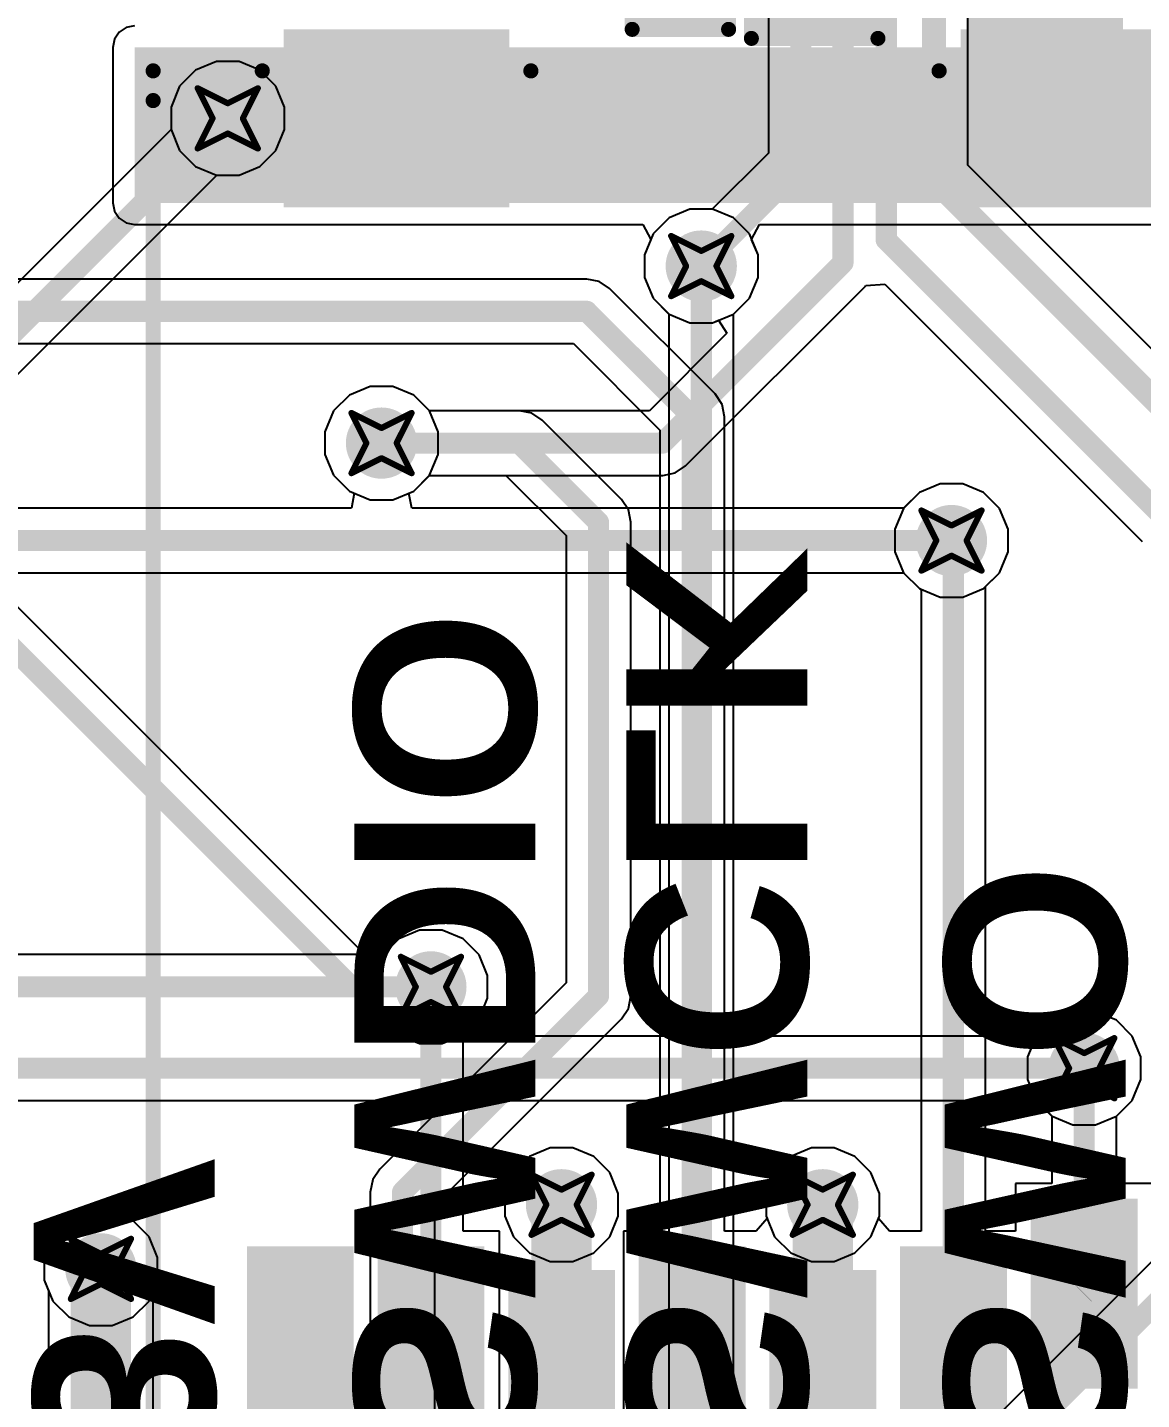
# Model space of a CAD drawing. Header units: inches. Extents: x -3 to 289, y -11 to 89.
# Drawn here: x 107.12 to 116.51, y -3.11 to 8.44 of the extents above; entities that cross this region are included whole.
import ezdxf

# ---------------------------------------------------------------- set-up
doc = ezdxf.new("R2010")
doc.units = ezdxf.units.IN
for name, color, linetype in [('Bottom Layer', 5, 'Continuous'), ('Bottom Overlay', 54, 'Continuous'), ('Drill Drawing', 1, 'Continuous'), ('Layer 1', 16, 'Continuous'), ('Layer 2', 76, 'Continuous'), ('Top Layer', 1, 'Continuous'), ('Top Overlay', 2, 'Continuous'), ('Top Paste', 8, 'Continuous'), ('Top Solder', 216, 'Continuous'), ('Via Holes', 16, 'Continuous')]:
    doc.layers.add(name, color=color, linetype=linetype)
doc.styles.add('Arial_Bold', font='', dxfattribs={"height": 0.2})
doc.styles.get('Arial_Bold').set_extended_font_data('Arial', bold=True)

# ---------------------------------------------------------------- blocks, each defined once
blk = doc.blocks.new('693071010811_1')
at = {"layer": 'Top Layer'}
for points in [[(-5.875, 7.725), (-4.075, 7.725), (-4.075, 6.325), (-5.875, 6.325)], [(-0.175, 7.725), (1.625, 7.725), (1.625, 6.325), (-0.175, 6.325)], [(0.415, -2.125), (1.215, -2.125), (1.215, -3.625), (0.415, -3.625)], [(-6.185, -2.525), (-5.385, -2.525), (-5.385, -4.025), (-6.185, -4.025)], [(-5.085, -2.525), (-4.285, -2.525), (-4.285, -4.025), (-5.085, -4.025)], [(-2.885, -2.525), (-2.085, -2.525), (-2.085, -4.025), (-2.885, -4.025)], [(-0.685, -2.525), (0.115, -2.525), (0.115, -4.025), (-0.685, -4.025)], [(-3.985, -2.725), (-3.185, -2.725), (-3.185, -4.225), (-3.985, -4.225)], [(-1.785, -2.725), (-0.985, -2.725), (-0.985, -4.225), (-1.785, -4.225)]]:
    blk.add_hatch(color=1, dxfattribs=at).paths.add_polyline_path(points)
at = {"layer": 'Top Paste'}
for points in [[(-5.875, 7.725), (-4.075, 7.725), (-4.075, 6.325), (-5.875, 6.325)], [(-0.175, 7.725), (1.625, 7.725), (1.625, 6.325), (-0.175, 6.325)], [(0.415, -2.125), (1.215, -2.125), (1.215, -3.625), (0.415, -3.625)], [(-6.185, -2.525), (-5.385, -2.525), (-5.385, -4.025), (-6.185, -4.025)], [(-5.085, -2.525), (-4.285, -2.525), (-4.285, -4.025), (-5.085, -4.025)], [(-2.885, -2.525), (-2.085, -2.525), (-2.085, -4.025), (-2.885, -4.025)], [(-0.685, -2.525), (0.115, -2.525), (0.115, -4.025), (-0.685, -4.025)], [(-3.985, -2.725), (-3.185, -2.725), (-3.185, -4.225), (-3.985, -4.225)], [(-1.785, -2.725), (-0.985, -2.725), (-0.985, -4.225), (-1.785, -4.225)]]:
    blk.add_hatch(color=8, dxfattribs=at).paths.add_polyline_path(points)
at = {"layer": 'Top Solder'}
for points in [[(-5.925, 7.775), (-4.025, 7.775), (-4.025, 6.275), (-5.925, 6.275)], [(-0.225, 7.775), (1.675, 7.775), (1.675, 6.275), (-0.225, 6.275)], [(0.365, -2.075), (1.265, -2.075), (1.265, -3.675), (0.365, -3.675)], [(-6.235, -2.475), (-5.335, -2.475), (-5.335, -4.075), (-6.235, -4.075)], [(-5.135, -2.475), (-4.235, -2.475), (-4.235, -4.075), (-5.135, -4.075)], [(-2.935, -2.475), (-2.035, -2.475), (-2.035, -4.075), (-2.935, -4.075)], [(-0.735, -2.475), (0.165, -2.475), (0.165, -4.075), (-0.735, -4.075)], [(-4.035, -2.675), (-3.135, -2.675), (-3.135, -4.275), (-4.035, -4.275)], [(-1.835, -2.675), (-0.935, -2.675), (-0.935, -4.275), (-1.835, -4.275)]]:
    blk.add_hatch(color=216, dxfattribs=at).paths.add_polyline_path(points)
at = {"layer": 'Top Overlay', "const_width": 0.127}
for points in [[(-7.025, 7.425), (-6.106, 7.425)], [(-7.025, 7.175), (-7.025, 7.425)], [(-3.844, 7.425), (-0.406, 7.425)], [(-7.025, -4.944), (-7.025, 7.175)]]:
    blk.add_lwpolyline(points, dxfattribs=at)
at = {"layer": 'Top Overlay', "const_width": 0.0635}
for points in [[(-7.057, 7.425, 1), (-6.993, 7.425, 1)], [(-7.057, 7.425, 1), (-6.993, 7.425, 1)], [(-6.138, 7.425, 1), (-6.074, 7.425, 1)], [(-3.876, 7.425, 1), (-3.812, 7.425, 1)], [(-0.438, 7.425, 1), (-0.374, 7.425, 1)], [(-7.057, 7.175, 1), (-6.993, 7.175, 1)], [(-7.057, 7.175, 1), (-6.993, 7.175, 1)]]:
    blk.add_lwpolyline(points, format="xyb", close=True, dxfattribs=at)
blk = doc.blocks.new('C___0603_118')
at = {"layer": 'Top Layer'}
for points in [[(-0.381, 0.445), (-0.381, -0.445), (-1.143, -0.445), (-1.143, 0.445)], [(1.143, 0.445), (1.143, -0.445), (0.381, -0.445), (0.381, 0.445)]]:
    blk.add_hatch(color=1, dxfattribs=at).paths.add_polyline_path(points)
at = {"layer": 'Top Paste'}
for points in [[(-0.381, 0.445), (-0.381, -0.445), (-1.143, -0.445), (-1.143, 0.445)], [(1.143, 0.445), (1.143, -0.445), (0.381, -0.445), (0.381, 0.445)]]:
    blk.add_hatch(color=8, dxfattribs=at).paths.add_polyline_path(points)
at = {"layer": 'Top Solder'}
for points in [[(-0.321, 0.504), (-0.321, -0.504), (-1.203, -0.504), (-1.203, 0.504)], [(1.203, 0.504), (1.203, -0.504), (0.321, -0.504), (0.321, 0.504)]]:
    blk.add_hatch(color=216, dxfattribs=at).paths.add_polyline_path(points)
at = {"layer": 'Top Overlay', "const_width": 0.127}
for points in [[(-0.457, 0.533), (-1.245, 0.533)], [(-1.245, -0.533), (-1.245, 0.533)], [(1.245, 0.533), (0.457, 0.533)], [(1.245, -0.533), (1.245, 0.533)], [(-0.457, -0.533), (-1.245, -0.533)], [(1.245, -0.533), (0.457, -0.533)]]:
    blk.add_lwpolyline(points, dxfattribs=at)
at = {"layer": 'Top Overlay', "const_width": 0.0635}
for points in [[(-1.276, 0.533, 1), (-1.213, 0.533, 1)], [(-1.276, 0.533, 1), (-1.213, 0.533, 1)], [(-0.489, 0.533, 1), (-0.425, 0.533, 1)], [(0.425, 0.533, 1), (0.489, 0.533, 1)], [(1.213, 0.533, 1), (1.276, 0.533, 1)], [(1.213, 0.533, 1), (1.276, 0.533, 1)], [(-1.276, -0.533, 1), (-1.213, -0.533, 1)], [(-1.276, -0.533, 1), (-1.213, -0.533, 1)], [(-0.489, -0.533, 1), (-0.425, -0.533, 1)], [(0.425, -0.533, 1), (0.489, -0.533, 1)], [(1.213, -0.533, 1), (1.276, -0.533, 1)], [(1.213, -0.533, 1), (1.276, -0.533, 1)]]:
    blk.add_lwpolyline(points, format="xyb", close=True, dxfattribs=at)
blk = doc.blocks.new('____0402_121')
at = {"layer": 'Top Layer'}
for points in [[(-0.699, -0.318), (-0.699, 0.317), (-0.241, 0.317), (-0.241, -0.318)], [(0.241, -0.318), (0.241, 0.317), (0.699, 0.317), (0.699, -0.318)]]:
    blk.add_hatch(color=1, dxfattribs=at).paths.add_polyline_path(points)
at = {"layer": 'Top Paste'}
for points in [[(-0.699, -0.318), (-0.699, 0.317), (-0.241, 0.317), (-0.241, -0.318)], [(0.241, -0.318), (0.241, 0.317), (0.699, 0.317), (0.699, -0.318)]]:
    blk.add_hatch(color=8, dxfattribs=at).paths.add_polyline_path(points)
at = {"layer": 'Top Solder'}
for points in [[(-0.758, -0.377), (-0.758, 0.377), (-0.181, 0.377), (-0.181, -0.377)], [(0.181, -0.377), (0.181, 0.377), (0.758, 0.377), (0.758, -0.377)]]:
    blk.add_hatch(color=216, dxfattribs=at).paths.add_polyline_path(points)
at = {"layer": 'Top Overlay', "const_width": 0.127}
for points in [[(-0.279, 0.406), (-0.787, 0.406)], [(-0.787, -0.406), (-0.787, 0.406)], [(0.787, 0.406), (0.279, 0.406)], [(0.787, -0.406), (0.787, 0.406)], [(-0.279, -0.406), (-0.787, -0.406)], [(0.787, -0.406), (0.279, -0.406)]]:
    blk.add_lwpolyline(points, dxfattribs=at)
at = {"layer": 'Top Overlay', "const_width": 0.0635}
for points in [[(-0.819, 0.406, 1), (-0.756, 0.406, 1)], [(-0.819, 0.406, 1), (-0.756, 0.406, 1)], [(-0.311, 0.406, 1), (-0.248, 0.406, 1)], [(0.248, 0.406, 1), (0.311, 0.406, 1)], [(0.756, 0.406, 1), (0.819, 0.406, 1)], [(0.756, 0.406, 1), (0.819, 0.406, 1)], [(-0.819, -0.406, 1), (-0.756, -0.406, 1)], [(-0.819, -0.406, 1), (-0.756, -0.406, 1)], [(-0.311, -0.406, 1), (-0.248, -0.406, 1)], [(0.248, -0.406, 1), (0.311, -0.406, 1)], [(0.756, -0.406, 1), (0.819, -0.406, 1)], [(0.756, -0.406, 1), (0.819, -0.406, 1)]]:
    blk.add_lwpolyline(points, format="xyb", close=True, dxfattribs=at)

msp = doc.modelspace()

# ---------------------------------------------------------------- hatches: boundary and pattern name
at = {"layer": 'Bottom Layer'}
h = msp.add_hatch(color=5, dxfattribs=at)
edge = h.paths.add_edge_path()
edge.add_arc((108.811, 7.678), 0.3, 0, 360)
h = msp.add_hatch(color=5, dxfattribs=at)
edge = h.paths.add_edge_path()
edge.add_arc((112.799, 6.434), 0.3, 0, 360)
h = msp.add_hatch(color=5, dxfattribs=at)
edge = h.paths.add_edge_path()
edge.add_arc((110.106, 4.943), 0.3, 0, 360)
h = msp.add_hatch(color=5, dxfattribs=at)
edge = h.paths.add_edge_path()
edge.add_arc((114.906, 4.122), 0.3, 0, 360)
h = msp.add_hatch(color=5, dxfattribs=at)
edge = h.paths.add_edge_path()
edge.add_arc((110.522, 0.363), 0.3, 0, 360)
h = msp.add_hatch(color=5, dxfattribs=at)
edge = h.paths.add_edge_path()
edge.add_arc((116.024, -0.322), 0.3, 0, 360)
h = msp.add_hatch(color=5, dxfattribs=at)
edge = h.paths.add_edge_path()
edge.add_arc((111.622, -1.472), 0.3, 0, 360)
h = msp.add_hatch(color=5, dxfattribs=at)
edge = h.paths.add_edge_path()
edge.add_arc((113.822, -1.472), 0.3, 0, 360)
h = msp.add_hatch(color=5, dxfattribs=at)
edge = h.paths.add_edge_path()
edge.add_arc((107.743, -2.012), 0.3, 0, 360)
at = {"layer": 'Layer 1'}
h = msp.add_hatch(color=16, dxfattribs=at)
edge = h.paths.add_edge_path()
edge.add_arc((108.811, 7.678), 0.3, 0, 360)
h = msp.add_hatch(color=16, dxfattribs=at)
edge = h.paths.add_edge_path()
edge.add_arc((112.799, 6.434), 0.3, 0, 360)
h = msp.add_hatch(color=16, dxfattribs=at)
edge = h.paths.add_edge_path()
edge.add_arc((110.106, 4.943), 0.3, 0, 360)
h = msp.add_hatch(color=16, dxfattribs=at)
edge = h.paths.add_edge_path()
edge.add_arc((114.906, 4.122), 0.3, 0, 360)
h = msp.add_hatch(color=16, dxfattribs=at)
edge = h.paths.add_edge_path()
edge.add_arc((110.522, 0.363), 0.3, 0, 360)
h = msp.add_hatch(color=16, dxfattribs=at)
edge = h.paths.add_edge_path()
edge.add_arc((116.024, -0.322), 0.3, 0, 360)
h = msp.add_hatch(color=16, dxfattribs=at)
edge = h.paths.add_edge_path()
edge.add_arc((111.622, -1.472), 0.3, 0, 360)
h = msp.add_hatch(color=16, dxfattribs=at)
edge = h.paths.add_edge_path()
edge.add_arc((113.822, -1.472), 0.3, 0, 360)
h = msp.add_hatch(color=16, dxfattribs=at)
edge = h.paths.add_edge_path()
edge.add_arc((107.743, -2.012), 0.3, 0, 360)
at = {"layer": 'Layer 2'}
h = msp.add_hatch(color=76, dxfattribs=at)
edge = h.paths.add_edge_path()
edge.add_arc((108.811, 7.678), 0.3, 0, 360)
h = msp.add_hatch(color=76, dxfattribs=at)
edge = h.paths.add_edge_path()
edge.add_arc((112.799, 6.434), 0.3, 0, 360)
h = msp.add_hatch(color=76, dxfattribs=at)
edge = h.paths.add_edge_path()
edge.add_arc((110.106, 4.943), 0.3, 0, 360)
h = msp.add_hatch(color=76, dxfattribs=at)
edge = h.paths.add_edge_path()
edge.add_arc((114.906, 4.122), 0.3, 0, 360)
h = msp.add_hatch(color=76, dxfattribs=at)
edge = h.paths.add_edge_path()
edge.add_arc((110.522, 0.363), 0.3, 0, 360)
h = msp.add_hatch(color=76, dxfattribs=at)
edge = h.paths.add_edge_path()
edge.add_arc((116.024, -0.322), 0.3, 0, 360)
h = msp.add_hatch(color=76, dxfattribs=at)
edge = h.paths.add_edge_path()
edge.add_arc((111.622, -1.472), 0.3, 0, 360)
h = msp.add_hatch(color=76, dxfattribs=at)
edge = h.paths.add_edge_path()
edge.add_arc((113.822, -1.472), 0.3, 0, 360)
h = msp.add_hatch(color=76, dxfattribs=at)
edge = h.paths.add_edge_path()
edge.add_arc((107.743, -2.012), 0.3, 0, 360)
at = {"layer": 'Top Layer'}
for points in [[(115.038, 6.992), (116.351, 6.992), (116.351, 9.443), (115.038, 9.443)], [(122.602, 8.378), (115.032, 8.378), (115.032, 6.978), (122.602, 6.978)], [(115.133, 6.966), (116.933, 6.966), (116.933, 8.366), (115.133, 8.366)], [(108.026, 6.966), (116.228, 6.966), (116.228, 8.275), (108.026, 8.275)]]:
    msp.add_hatch(color=1, dxfattribs=at).paths.add_polyline_path(points)
h = msp.add_hatch(color=1, dxfattribs=at)
edge = h.paths.add_edge_path()
edge.add_arc((108.811, 7.678), 0.3, 0, 360)
h = msp.add_hatch(color=1, dxfattribs=at)
edge = h.paths.add_edge_path()
edge.add_arc((112.799, 6.434), 0.3, 0, 360)
h = msp.add_hatch(color=1, dxfattribs=at)
edge = h.paths.add_edge_path()
edge.add_arc((110.106, 4.943), 0.3, 0, 360)
h = msp.add_hatch(color=1, dxfattribs=at)
edge = h.paths.add_edge_path()
edge.add_arc((114.906, 4.122), 0.3, 0, 360)
h = msp.add_hatch(color=1, dxfattribs=at)
edge = h.paths.add_edge_path()
edge.add_arc((110.522, 0.363), 0.3, 0, 360)
h = msp.add_hatch(color=1, dxfattribs=at)
edge = h.paths.add_edge_path()
edge.add_arc((116.024, -0.322), 0.3, 0, 360)
h = msp.add_hatch(color=1, dxfattribs=at)
edge = h.paths.add_edge_path()
edge.add_arc((111.622, -1.472), 0.3, 0, 360)
h = msp.add_hatch(color=1, dxfattribs=at)
edge = h.paths.add_edge_path()
edge.add_arc((113.822, -1.472), 0.3, 0, 360)
h = msp.add_hatch(color=1, dxfattribs=at)
edge = h.paths.add_edge_path()
edge.add_arc((107.743, -2.012), 0.3, 0, 360)
at = {"layer": 'Via Holes'}
h = msp.add_hatch(color=7, dxfattribs=at)
edge = h.paths.add_edge_path()
edge.add_arc((108.811, 7.678), 0.15, 0, 360)
h = msp.add_hatch(color=7, dxfattribs=at)
edge = h.paths.add_edge_path()
edge.add_arc((112.799, 6.434), 0.15, 0, 360)
h = msp.add_hatch(color=7, dxfattribs=at)
edge = h.paths.add_edge_path()
edge.add_arc((110.106, 4.943), 0.15, 0, 360)
h = msp.add_hatch(color=7, dxfattribs=at)
edge = h.paths.add_edge_path()
edge.add_arc((114.906, 4.122), 0.15, 0, 360)
h = msp.add_hatch(color=7, dxfattribs=at)
edge = h.paths.add_edge_path()
edge.add_arc((110.522, 0.363), 0.15, 0, 360)
h = msp.add_hatch(color=7, dxfattribs=at)
edge = h.paths.add_edge_path()
edge.add_arc((116.024, -0.322), 0.15, 0, 360)
h = msp.add_hatch(color=7, dxfattribs=at)
edge = h.paths.add_edge_path()
edge.add_arc((111.622, -1.472), 0.15, 0, 360)
h = msp.add_hatch(color=7, dxfattribs=at)
edge = h.paths.add_edge_path()
edge.add_arc((113.822, -1.472), 0.15, 0, 360)
h = msp.add_hatch(color=7, dxfattribs=at)
edge = h.paths.add_edge_path()
edge.add_arc((107.743, -2.012), 0.15, 0, 360)

# ---------------------------------------------------------------- linework, layer by layer
at = {"layer": 'Bottom Layer'}
for p, q in [((108.716, 8.156), (108.541, 8.083)), ((108.906, 8.156), (108.716, 8.156)), ((109.082, 8.083), (108.906, 8.156)), ((108.541, 8.083), (108.406, 7.949)), ((109.216, 7.949), (109.082, 8.083)), ((108.406, 7.949), (108.334, 7.773)), ((109.289, 7.773), (109.216, 7.949)), ((108.334, 7.773), (108.334, 7.583)), ((109.289, 7.583), (109.289, 7.773)), ((108.334, 7.583), (108.406, 7.407)), ((109.216, 7.407), (109.289, 7.583)), ((108.406, 7.407), (108.541, 7.273)), ((109.082, 7.273), (109.216, 7.407)), ((108.541, 7.273), (108.716, 7.2)), ((108.716, 7.2), (108.906, 7.2)), ((108.906, 7.2), (109.082, 7.273)), ((112.528, 6.839), (112.394, 6.705)), ((112.704, 6.912), (112.528, 6.839)), ((112.894, 6.912), (112.704, 6.912)), ((113.069, 6.839), (112.894, 6.912)), ((113.204, 6.705), (113.069, 6.839)), ((112.394, 6.705), (112.321, 6.529)), ((113.277, 6.529), (113.204, 6.705)), ((112.321, 6.529), (112.321, 6.339)), ((113.277, 6.339), (113.277, 6.529)), ((112.321, 6.339), (112.394, 6.163)), ((113.204, 6.163), (113.277, 6.339)), ((112.394, 6.163), (112.527, 6.03)), ((113.071, 6.03), (113.204, 6.163)), ((112.527, 6.03), (112.527, -3.93)), ((113.071, -3.93), (113.071, 6.03)), ((109.836, 5.348), (109.701, 5.214)), ((110.011, 5.421), (109.836, 5.348)), ((110.201, 5.421), (110.011, 5.421)), ((110.377, 5.348), (110.201, 5.421)), ((110.51, 5.215), (110.377, 5.348)), ((109.701, 5.214), (109.629, 5.038)), ((111.267, 5.215), (110.51, 5.215)), ((111.371, 5.195), (111.267, 5.215)), ((111.459, 5.136), (111.371, 5.195)), ((112.126, 4.469), (111.459, 5.136)), ((109.629, 5.038), (109.629, 4.848)), ((109.629, 4.848), (109.701, 4.673)), ((109.701, 4.673), (109.836, 4.538)), ((110.377, 4.538), (110.51, 4.671)), ((110.51, 4.671), (111.154, 4.671)), ((111.154, 4.671), (111.662, 4.164)), ((109.836, 4.538), (110.011, 4.465)), ((110.201, 4.465), (110.377, 4.538)), ((114.636, 4.527), (114.501, 4.393)), ((114.811, 4.6), (114.636, 4.527)), ((115.001, 4.6), (114.811, 4.6)), ((115.177, 4.527), (115.001, 4.6)), ((115.311, 4.393), (115.177, 4.527)), ((110.011, 4.465), (110.201, 4.465)), ((112.185, 4.38), (112.126, 4.469)), ((114.501, 4.393), (114.428, 4.217)), ((115.384, 4.217), (115.311, 4.393)), ((112.206, 4.276), (112.185, 4.38)), ((112.206, 0.286), (112.206, 4.276)), ((111.662, 4.164), (111.662, 0.398)), ((114.428, 4.217), (114.428, 4.027)), ((115.384, 4.027), (115.384, 4.217)), ((114.428, 4.027), (114.501, 3.851)), ((115.311, 3.851), (115.384, 4.027)), ((114.501, 3.851), (114.636, 3.717)), ((115.177, 3.717), (115.311, 3.851)), ((114.636, 3.717), (114.811, 3.644)), ((115.001, 3.644), (115.177, 3.717)), ((114.811, 3.644), (115.001, 3.644)), ((110.427, 0.841), (110.252, 0.768)), ((110.618, 0.841), (110.427, 0.841)), ((110.793, 0.768), (110.618, 0.841)), ((110.252, 0.768), (110.117, 0.634)), ((110.928, 0.634), (110.793, 0.768)), ((110.117, 0.634), (110.045, 0.458)), ((111, 0.458), (110.928, 0.634)), ((110.045, 0.458), (110.045, 0.268)), ((111.662, 0.398), (110.091, -1.172)), ((111, 0.268), (111, 0.458)), ((110.045, 0.268), (110.117, 0.093)), ((110.928, 0.093), (111, 0.268)), ((112.185, 0.182), (112.206, 0.286)), ((112.126, 0.094), (112.185, 0.182)), ((115.929, 0.155), (115.753, 0.083)), ((116.119, 0.155), (115.929, 0.155)), ((116.295, 0.083), (116.119, 0.155)), ((110.117, 0.093), (110.252, -0.042)), ((110.555, -1.477), (112.126, 0.094)), ((110.793, -0.042), (110.928, 0.093)), ((115.753, 0.083), (115.619, -0.052)), ((116.429, -0.052), (116.295, 0.083)), ((110.252, -0.042), (110.427, -0.114)), ((110.427, -0.114), (110.618, -0.114)), ((110.618, -0.114), (110.793, -0.042)), ((115.619, -0.052), (115.546, -0.227)), ((116.502, -0.227), (116.429, -0.052)), ((115.546, -0.227), (115.546, -0.417)), ((116.502, -0.417), (116.502, -0.227)), ((115.546, -0.417), (115.619, -0.593)), ((116.429, -0.593), (116.502, -0.417)), ((115.619, -0.593), (115.753, -0.727)), ((116.295, -0.727), (116.429, -0.593)), ((115.753, -0.727), (115.929, -0.8)), ((115.929, -0.8), (116.119, -0.8)), ((116.119, -0.8), (116.295, -0.727)), ((111.527, -0.994), (111.352, -1.067)), ((111.718, -0.994), (111.527, -0.994)), ((111.893, -1.067), (111.718, -0.994)), ((111.352, -1.067), (111.217, -1.201)), ((112.028, -1.201), (111.893, -1.067)), ((110.032, -1.26), (110.012, -1.365)), ((110.091, -1.172), (110.032, -1.26)), ((111.217, -1.201), (111.145, -1.377)), ((112.1, -1.377), (112.028, -1.201)), ((110.012, -1.365), (110.012, -3.93)), ((111.145, -1.377), (111.145, -1.567)), ((112.1, -1.567), (112.1, -1.377)), ((110.555, -3.93), (110.555, -1.477)), ((107.473, -1.607), (107.338, -1.742)), ((107.648, -1.534), (107.473, -1.607)), ((107.839, -1.534), (107.648, -1.534)), ((108.014, -1.607), (107.839, -1.534)), ((108.149, -1.742), (108.014, -1.607)), ((111.145, -1.567), (111.217, -1.743)), ((112.028, -1.743), (112.1, -1.567)), ((107.338, -1.742), (107.266, -1.917)), ((108.221, -1.917), (108.149, -1.742)), ((111.217, -1.743), (111.352, -1.877)), ((111.893, -1.877), (112.028, -1.743)), ((116.718, -1.827), (115.171, -3.373)), ((107.266, -1.917), (107.266, -2.107)), ((108.221, -2.107), (108.221, -1.917)), ((111.352, -1.877), (111.527, -1.95)), ((111.527, -1.95), (111.718, -1.95)), ((111.718, -1.95), (111.893, -1.877)), ((107.266, -2.107), (107.303, -2.198)), ((108.184, -2.198), (108.221, -2.107)), ((107.303, -2.198), (107.303, -3.93)), ((108.184, -3.93), (108.184, -2.198))]:
    msp.add_line(p, q, dxfattribs=at)
for points, const_width in [([(112.799, -5.671), (112.799, 6.434)], 0.178), ([(110.106, 4.943), (111.267, 4.943)], 0.178), ([(111.267, 4.943), (111.934, 4.276)], 0.178), ([(111.934, 0.286), (111.934, 4.276)], 0.178), ([(110.283, -1.365), (111.934, 0.286)], 0.178), ([(110.283, -5.695), (110.283, -1.365)], 0.178), ([(107.743, -5.695), (107.743, -2.012)], 0.508), ([(115.363, -3.566), (116.99, -1.939)], 0.178)]:
    msp.add_lwpolyline(points, dxfattribs=dict(at, const_width=const_width))
for points, const_width in [([(112.754, 6.434, 1), (112.843, 6.434, 1)], 0.0889), ([(110.062, 4.943, 1), (110.151, 4.943, 1)], 0.0889), ([(111.222, 4.943, 1), (111.311, 4.943, 1)], 0.0889), ([(111.222, 4.943, 1), (111.311, 4.943, 1)], 0.0889), ([(111.889, 4.276, 1), (111.978, 4.276, 1)], 0.0889), ([(111.889, 4.276, 1), (111.978, 4.276, 1)], 0.0889), ([(111.889, 0.286, 1), (111.978, 0.286, 1)], 0.0889), ([(111.889, 0.286, 1), (111.978, 0.286, 1)], 0.0889), ([(110.239, -1.365, 1), (110.328, -1.365, 1)], 0.0889), ([(110.239, -1.365, 1), (110.328, -1.365, 1)], 0.0889), ([(107.616, -2.012, 1), (107.87, -2.012, 1)], 0.254)]:
    msp.add_lwpolyline(points, format="xyb", close=True, dxfattribs=dict(at, const_width=const_width))
at = {"layer": 'Drill Drawing', "const_width": 0.0508}
for points in [[(108.557, 7.932), (108.811, 7.805)], [(108.557, 7.932), (108.684, 7.678)], [(108.811, 7.805), (109.065, 7.932)], [(108.938, 7.678), (109.065, 7.932)], [(108.557, 7.424), (108.684, 7.678)], [(108.938, 7.678), (109.065, 7.424)], [(108.557, 7.424), (108.811, 7.551)], [(108.811, 7.551), (109.065, 7.424)], [(112.545, 6.688), (112.799, 6.561)], [(112.545, 6.688), (112.672, 6.434)], [(112.799, 6.561), (113.053, 6.688)], [(112.926, 6.434), (113.053, 6.688)], [(112.545, 6.18), (112.672, 6.434)], [(112.926, 6.434), (113.053, 6.18)], [(112.545, 6.18), (112.799, 6.307)], [(112.799, 6.307), (113.053, 6.18)], [(109.852, 5.197), (110.106, 5.07)], [(109.852, 5.197), (109.979, 4.943)], [(110.106, 5.07), (110.36, 5.197)], [(110.233, 4.943), (110.36, 5.197)], [(109.852, 4.689), (109.979, 4.943)], [(110.233, 4.943), (110.36, 4.689)], [(109.852, 4.689), (110.106, 4.816)], [(110.106, 4.816), (110.36, 4.689)], [(114.652, 4.376), (114.906, 4.249)], [(114.652, 4.376), (114.779, 4.122)], [(114.906, 4.249), (115.16, 4.376)], [(115.033, 4.122), (115.16, 4.376)], [(114.652, 3.868), (114.779, 4.122)], [(115.033, 4.122), (115.16, 3.868)], [(114.652, 3.868), (114.906, 3.995)], [(114.906, 3.995), (115.16, 3.868)], [(110.268, 0.617), (110.522, 0.49)], [(110.268, 0.617), (110.395, 0.363)], [(110.522, 0.49), (110.776, 0.617)], [(110.649, 0.363), (110.776, 0.617)], [(110.268, 0.109), (110.395, 0.363)], [(110.649, 0.363), (110.776, 0.109)], [(110.268, 0.109), (110.522, 0.236)], [(110.522, 0.236), (110.776, 0.109)], [(115.77, -0.068), (116.024, -0.195)], [(115.77, -0.068), (115.897, -0.322)], [(116.024, -0.195), (116.278, -0.068)], [(116.151, -0.322), (116.278, -0.068)], [(115.77, -0.576), (115.897, -0.322)], [(116.151, -0.322), (116.278, -0.576)], [(115.77, -0.576), (116.024, -0.449)], [(116.024, -0.449), (116.278, -0.576)], [(111.368, -1.218), (111.622, -1.345)], [(111.368, -1.218), (111.495, -1.472)], [(111.622, -1.345), (111.876, -1.218)], [(111.749, -1.472), (111.876, -1.218)], [(113.568, -1.218), (113.822, -1.345)], [(113.568, -1.218), (113.695, -1.472)], [(113.822, -1.345), (114.076, -1.218)], [(113.949, -1.472), (114.076, -1.218)], [(111.368, -1.726), (111.495, -1.472)], [(111.749, -1.472), (111.876, -1.726)], [(113.568, -1.726), (113.695, -1.472)], [(113.949, -1.472), (114.076, -1.726)], [(111.368, -1.726), (111.622, -1.599)], [(111.622, -1.599), (111.876, -1.726)], [(113.568, -1.726), (113.822, -1.599)], [(113.822, -1.599), (114.076, -1.726)], [(107.489, -1.758), (107.743, -1.885)], [(107.489, -1.758), (107.616, -2.012)], [(107.743, -1.885), (107.997, -1.758)], [(107.87, -2.012), (107.997, -1.758)], [(107.489, -2.266), (107.616, -2.012)], [(107.87, -2.012), (107.997, -2.266)], [(107.489, -2.266), (107.743, -2.139)], [(107.743, -2.139), (107.997, -2.266)]]:
    msp.add_lwpolyline(points, dxfattribs=at)
at = {"layer": 'Drill Drawing', "const_width": 0.0254}
for points in [[(108.545, 7.932, 1), (108.57, 7.932, 1)], [(108.545, 7.932, 1), (108.57, 7.932, 1)], [(109.053, 7.932, 1), (109.078, 7.932, 1)], [(109.053, 7.932, 1), (109.078, 7.932, 1)], [(108.799, 7.805, 1), (108.824, 7.805, 1)], [(108.799, 7.805, 1), (108.824, 7.805, 1)], [(108.672, 7.678, 1), (108.697, 7.678, 1)], [(108.672, 7.678, 1), (108.697, 7.678, 1)], [(108.926, 7.678, 1), (108.951, 7.678, 1)], [(108.926, 7.678, 1), (108.951, 7.678, 1)], [(108.799, 7.551, 1), (108.824, 7.551, 1)], [(108.799, 7.551, 1), (108.824, 7.551, 1)], [(108.545, 7.424, 1), (108.57, 7.424, 1)], [(108.545, 7.424, 1), (108.57, 7.424, 1)], [(109.053, 7.424, 1), (109.078, 7.424, 1)], [(109.053, 7.424, 1), (109.078, 7.424, 1)], [(112.532, 6.688, 1), (112.557, 6.688, 1)], [(112.532, 6.688, 1), (112.557, 6.688, 1)], [(113.04, 6.688, 1), (113.065, 6.688, 1)], [(113.04, 6.688, 1), (113.065, 6.688, 1)], [(112.786, 6.561, 1), (112.811, 6.561, 1)], [(112.786, 6.561, 1), (112.811, 6.561, 1)], [(112.659, 6.434, 1), (112.684, 6.434, 1)], [(112.659, 6.434, 1), (112.684, 6.434, 1)], [(112.913, 6.434, 1), (112.938, 6.434, 1)], [(112.913, 6.434, 1), (112.938, 6.434, 1)], [(112.786, 6.307, 1), (112.811, 6.307, 1)], [(112.786, 6.307, 1), (112.811, 6.307, 1)], [(112.532, 6.18, 1), (112.557, 6.18, 1)], [(112.532, 6.18, 1), (112.557, 6.18, 1)], [(113.04, 6.18, 1), (113.065, 6.18, 1)], [(113.04, 6.18, 1), (113.065, 6.18, 1)], [(109.84, 5.197, 1), (109.865, 5.197, 1)], [(109.84, 5.197, 1), (109.865, 5.197, 1)], [(110.348, 5.197, 1), (110.373, 5.197, 1)], [(110.348, 5.197, 1), (110.373, 5.197, 1)], [(110.094, 5.07, 1), (110.119, 5.07, 1)], [(110.094, 5.07, 1), (110.119, 5.07, 1)], [(109.967, 4.943, 1), (109.992, 4.943, 1)], [(109.967, 4.943, 1), (109.992, 4.943, 1)], [(110.221, 4.943, 1), (110.246, 4.943, 1)], [(110.221, 4.943, 1), (110.246, 4.943, 1)], [(110.094, 4.816, 1), (110.119, 4.816, 1)], [(110.094, 4.816, 1), (110.119, 4.816, 1)], [(109.84, 4.689, 1), (109.865, 4.689, 1)], [(109.84, 4.689, 1), (109.865, 4.689, 1)], [(110.348, 4.689, 1), (110.373, 4.689, 1)], [(110.348, 4.689, 1), (110.373, 4.689, 1)], [(114.64, 4.376, 1), (114.665, 4.376, 1)], [(114.64, 4.376, 1), (114.665, 4.376, 1)], [(115.148, 4.376, 1), (115.173, 4.376, 1)], [(115.148, 4.376, 1), (115.173, 4.376, 1)], [(114.894, 4.249, 1), (114.919, 4.249, 1)], [(114.894, 4.249, 1), (114.919, 4.249, 1)], [(114.767, 4.122, 1), (114.792, 4.122, 1)], [(114.767, 4.122, 1), (114.792, 4.122, 1)], [(115.021, 4.122, 1), (115.046, 4.122, 1)], [(115.021, 4.122, 1), (115.046, 4.122, 1)], [(114.894, 3.995, 1), (114.919, 3.995, 1)], [(114.894, 3.995, 1), (114.919, 3.995, 1)], [(114.64, 3.868, 1), (114.665, 3.868, 1)], [(114.64, 3.868, 1), (114.665, 3.868, 1)], [(115.148, 3.868, 1), (115.173, 3.868, 1)], [(115.148, 3.868, 1), (115.173, 3.868, 1)], [(110.256, 0.617, 1), (110.281, 0.617, 1)], [(110.256, 0.617, 1), (110.281, 0.617, 1)], [(110.764, 0.617, 1), (110.789, 0.617, 1)], [(110.764, 0.617, 1), (110.789, 0.617, 1)], [(110.51, 0.49, 1), (110.535, 0.49, 1)], [(110.51, 0.49, 1), (110.535, 0.49, 1)], [(110.383, 0.363, 1), (110.408, 0.363, 1)], [(110.383, 0.363, 1), (110.408, 0.363, 1)], [(110.637, 0.363, 1), (110.662, 0.363, 1)], [(110.637, 0.363, 1), (110.662, 0.363, 1)], [(110.51, 0.236, 1), (110.535, 0.236, 1)], [(110.51, 0.236, 1), (110.535, 0.236, 1)], [(110.256, 0.109, 1), (110.281, 0.109, 1)], [(110.256, 0.109, 1), (110.281, 0.109, 1)], [(110.764, 0.109, 1), (110.789, 0.109, 1)], [(110.764, 0.109, 1), (110.789, 0.109, 1)], [(115.757, -0.068, 1), (115.783, -0.068, 1)], [(115.757, -0.068, 1), (115.783, -0.068, 1)], [(116.265, -0.068, 1), (116.291, -0.068, 1)], [(116.265, -0.068, 1), (116.291, -0.068, 1)], [(116.011, -0.195, 1), (116.037, -0.195, 1)], [(116.011, -0.195, 1), (116.037, -0.195, 1)], [(115.884, -0.322, 1), (115.91, -0.322, 1)], [(115.884, -0.322, 1), (115.91, -0.322, 1)], [(116.138, -0.322, 1), (116.164, -0.322, 1)], [(116.138, -0.322, 1), (116.164, -0.322, 1)], [(116.011, -0.449, 1), (116.037, -0.449, 1)], [(116.011, -0.449, 1), (116.037, -0.449, 1)], [(115.757, -0.576, 1), (115.783, -0.576, 1)], [(115.757, -0.576, 1), (115.783, -0.576, 1)], [(116.265, -0.576, 1), (116.291, -0.576, 1)], [(116.265, -0.576, 1), (116.291, -0.576, 1)], [(111.356, -1.218, 1), (111.381, -1.218, 1)], [(111.356, -1.218, 1), (111.381, -1.218, 1)], [(111.864, -1.218, 1), (111.889, -1.218, 1)], [(111.864, -1.218, 1), (111.889, -1.218, 1)], [(113.556, -1.218, 1), (113.581, -1.218, 1)], [(113.556, -1.218, 1), (113.581, -1.218, 1)], [(114.064, -1.218, 1), (114.089, -1.218, 1)], [(114.064, -1.218, 1), (114.089, -1.218, 1)], [(111.61, -1.345, 1), (111.635, -1.345, 1)], [(111.61, -1.345, 1), (111.635, -1.345, 1)], [(113.81, -1.345, 1), (113.835, -1.345, 1)], [(113.81, -1.345, 1), (113.835, -1.345, 1)], [(111.483, -1.472, 1), (111.508, -1.472, 1)], [(111.483, -1.472, 1), (111.508, -1.472, 1)], [(111.737, -1.472, 1), (111.762, -1.472, 1)], [(111.737, -1.472, 1), (111.762, -1.472, 1)], [(113.683, -1.472, 1), (113.708, -1.472, 1)], [(113.683, -1.472, 1), (113.708, -1.472, 1)], [(113.937, -1.472, 1), (113.962, -1.472, 1)], [(113.937, -1.472, 1), (113.962, -1.472, 1)], [(111.61, -1.599, 1), (111.635, -1.599, 1)], [(111.61, -1.599, 1), (111.635, -1.599, 1)], [(113.81, -1.599, 1), (113.835, -1.599, 1)], [(113.81, -1.599, 1), (113.835, -1.599, 1)], [(107.477, -1.758, 1), (107.502, -1.758, 1)], [(107.477, -1.758, 1), (107.502, -1.758, 1)], [(107.985, -1.758, 1), (108.01, -1.758, 1)], [(107.985, -1.758, 1), (108.01, -1.758, 1)], [(111.356, -1.726, 1), (111.381, -1.726, 1)], [(111.356, -1.726, 1), (111.381, -1.726, 1)], [(111.864, -1.726, 1), (111.889, -1.726, 1)], [(111.864, -1.726, 1), (111.889, -1.726, 1)], [(113.556, -1.726, 1), (113.581, -1.726, 1)], [(113.556, -1.726, 1), (113.581, -1.726, 1)], [(114.064, -1.726, 1), (114.089, -1.726, 1)], [(114.064, -1.726, 1), (114.089, -1.726, 1)], [(107.731, -1.885, 1), (107.756, -1.885, 1)], [(107.731, -1.885, 1), (107.756, -1.885, 1)], [(107.604, -2.012, 1), (107.629, -2.012, 1)], [(107.604, -2.012, 1), (107.629, -2.012, 1)], [(107.858, -2.012, 1), (107.883, -2.012, 1)], [(107.858, -2.012, 1), (107.883, -2.012, 1)], [(107.731, -2.139, 1), (107.756, -2.139, 1)], [(107.731, -2.139, 1), (107.756, -2.139, 1)], [(107.477, -2.266, 1), (107.502, -2.266, 1)], [(107.477, -2.266, 1), (107.502, -2.266, 1)], [(107.985, -2.266, 1), (108.01, -2.266, 1)], [(107.985, -2.266, 1), (108.01, -2.266, 1)]]:
    msp.add_lwpolyline(points, format="xyb", close=True, dxfattribs=at)
at = {"layer": 'Layer 1'}
for p, q in [((108.716, 8.156), (108.541, 8.083)), ((108.906, 8.156), (108.716, 8.156)), ((109.082, 8.083), (108.906, 8.156)), ((108.541, 8.083), (108.406, 7.949)), ((109.216, 7.949), (109.082, 8.083)), ((108.406, 7.949), (108.334, 7.773)), ((109.289, 7.773), (109.216, 7.949)), ((108.334, 7.773), (108.334, 7.585)), ((109.289, 7.583), (109.289, 7.773)), ((108.334, 7.585), (105.872, 5.123)), ((109.216, 7.407), (109.289, 7.583)), ((109.082, 7.273), (109.216, 7.407)), ((106.177, 4.659), (108.718, 7.2)), ((108.718, 7.2), (108.906, 7.2)), ((108.906, 7.2), (109.082, 7.273)), ((112.528, 6.839), (112.394, 6.705)), ((112.704, 6.912), (112.528, 6.839)), ((112.894, 6.912), (112.704, 6.912)), ((113.069, 6.839), (112.894, 6.912)), ((113.204, 6.705), (113.069, 6.839)), ((112.394, 6.705), (112.321, 6.529)), ((113.277, 6.529), (113.204, 6.705)), ((112.321, 6.529), (112.321, 6.339)), ((113.277, 6.339), (113.277, 6.529)), ((112.321, 6.339), (112.394, 6.163)), ((113.204, 6.163), (113.277, 6.339)), ((112.394, 6.163), (112.528, 6.029)), ((113.069, 6.029), (113.204, 6.163)), ((112.528, 6.029), (112.704, 5.956)), ((112.894, 5.956), (113.069, 6.029)), ((112.704, 5.956), (112.894, 5.956)), ((109.836, 5.348), (109.701, 5.214)), ((110.011, 5.421), (109.836, 5.348)), ((110.201, 5.421), (110.011, 5.421)), ((110.377, 5.348), (110.201, 5.421)), ((110.511, 5.214), (110.377, 5.348)), ((109.701, 5.214), (109.629, 5.038)), ((110.584, 5.038), (110.511, 5.214)), ((109.629, 5.038), (109.629, 4.848)), ((110.584, 4.848), (110.584, 5.038)), ((109.629, 4.848), (109.701, 4.673)), ((110.511, 4.673), (110.584, 4.848)), ((109.701, 4.673), (109.836, 4.538)), ((110.377, 4.538), (110.511, 4.673)), ((109.836, 4.538), (109.877, 4.521)), ((109.877, 4.521), (109.852, 4.394)), ((110.335, 4.521), (110.377, 4.538)), ((110.361, 4.394), (110.335, 4.521)), ((114.636, 4.527), (114.502, 4.394)), ((114.811, 4.6), (114.636, 4.527)), ((115.001, 4.6), (114.811, 4.6)), ((115.177, 4.527), (115.001, 4.6)), ((115.311, 4.393), (115.177, 4.527)), ((109.852, 4.394), (101.946, 4.394)), ((114.502, 4.394), (110.361, 4.394)), ((115.384, 4.217), (115.311, 4.393)), ((115.384, 4.027), (115.384, 4.217)), ((115.311, 3.851), (115.384, 4.027)), ((101.897, 3.85), (114.502, 3.85)), ((114.502, 3.85), (114.636, 3.717)), ((115.177, 3.717), (115.311, 3.851)), ((114.636, 3.717), (114.811, 3.644)), ((115.001, 3.644), (115.177, 3.717)), ((114.811, 3.644), (115.001, 3.644)), ((110.427, 0.841), (110.252, 0.768)), ((110.618, 0.841), (110.427, 0.841)), ((110.793, 0.768), (110.618, 0.841)), ((110.252, 0.768), (110.119, 0.635)), ((110.928, 0.634), (110.793, 0.768)), ((110.119, 0.635), (99.828, 0.635)), ((111, 0.458), (110.928, 0.634)), ((111, 0.268), (111, 0.458)), ((110.928, 0.093), (111, 0.268)), ((115.929, 0.155), (115.753, 0.083)), ((116.119, 0.155), (115.929, 0.155)), ((116.295, 0.083), (116.119, 0.155)), ((110.911, 0.076), (110.928, 0.093)), ((110.964, -0.051), (110.911, 0.076)), ((115.753, 0.083), (115.62, -0.051)), ((116.429, -0.052), (116.295, 0.083)), ((115.62, -0.051), (110.964, -0.051)), ((116.502, -0.227), (116.429, -0.052)), ((116.502, -0.417), (116.502, -0.227)), ((116.429, -0.593), (116.502, -0.417)), ((86.147, -0.594), (115.62, -0.594)), ((115.62, -0.594), (115.753, -0.727)), ((116.295, -0.727), (116.429, -0.593)), ((115.753, -0.727), (115.929, -0.8)), ((115.929, -0.8), (116.119, -0.8)), ((116.119, -0.8), (116.295, -0.727)), ((113.727, -0.994), (113.552, -1.067)), ((113.918, -0.994), (113.727, -0.994)), ((114.093, -1.067), (113.918, -0.994)), ((113.552, -1.067), (113.417, -1.201)), ((114.228, -1.201), (114.093, -1.067)), ((113.417, -1.201), (113.345, -1.377)), ((114.3, -1.377), (114.228, -1.201)), ((113.345, -1.377), (113.345, -1.567)), ((114.3, -1.567), (114.3, -1.377)), ((107.473, -1.607), (107.338, -1.742)), ((107.648, -1.534), (107.473, -1.607)), ((107.839, -1.534), (107.648, -1.534)), ((108.014, -1.607), (107.839, -1.534)), ((108.149, -1.742), (108.014, -1.607)), ((113.345, -1.567), (113.417, -1.743)), ((114.228, -1.743), (114.3, -1.567)), ((107.338, -1.742), (107.266, -1.917)), ((108.221, -1.917), (108.149, -1.742)), ((113.417, -1.743), (113.552, -1.877)), ((114.093, -1.877), (114.228, -1.743)), ((107.266, -1.917), (107.266, -2.107)), ((108.221, -2.107), (108.221, -1.917)), ((113.552, -1.877), (113.727, -1.95)), ((113.727, -1.95), (113.918, -1.95)), ((113.918, -1.95), (114.093, -1.877)), ((107.266, -2.107), (107.338, -2.283)), ((108.149, -2.283), (108.221, -2.107)), ((107.338, -2.283), (107.473, -2.417)), ((108.014, -2.417), (108.149, -2.283)), ((107.473, -2.417), (107.648, -2.49)), ((107.839, -2.49), (108.014, -2.417)), ((107.648, -2.49), (107.839, -2.49))]:
    msp.add_line(p, q, dxfattribs=at)
at = {"layer": 'Layer 1', "const_width": 0.178}
for points in [[(105.985, 4.851), (108.811, 7.678)], [(101.494, 4.122), (114.906, 4.122)], [(96.035, 0.363), (110.472, 0.363)], [(68.57, -0.322), (116.024, -0.322)]]:
    msp.add_lwpolyline(points, dxfattribs=at)
at = {"layer": 'Layer 1', "const_width": 0.0889}
for points in [[(108.767, 7.678, 1), (108.856, 7.678, 1)], [(114.862, 4.122, 1), (114.951, 4.122, 1)], [(110.427, 0.363, 1), (110.516, 0.363, 1)], [(115.979, -0.322, 1), (116.068, -0.322, 1)]]:
    msp.add_lwpolyline(points, format="xyb", close=True, dxfattribs=at)
at = {"layer": 'Layer 2'}
for p, q in [((115.043, 7.285), (115.043, 13.492)), ((113.365, 12.915), (113.365, 7.385)), ((108.716, 8.156), (108.541, 8.083)), ((108.906, 8.156), (108.716, 8.156)), ((109.082, 8.083), (108.906, 8.156)), ((108.541, 8.083), (108.406, 7.949)), ((109.216, 7.949), (109.082, 8.083)), ((108.406, 7.949), (108.334, 7.773)), ((109.289, 7.773), (109.216, 7.949)), ((108.334, 7.773), (108.334, 7.583)), ((109.289, 7.583), (109.289, 7.773)), ((108.334, 7.583), (108.406, 7.407)), ((109.216, 7.407), (109.289, 7.583)), ((108.406, 7.407), (108.541, 7.273)), ((109.082, 7.273), (109.216, 7.407)), ((113.365, 7.385), (112.892, 6.912)), ((117.83, 4.497), (115.043, 7.285)), ((108.541, 7.273), (108.716, 7.2)), ((108.716, 7.2), (108.906, 7.2)), ((108.906, 7.2), (109.082, 7.273)), ((112.528, 6.839), (112.394, 6.705)), ((112.704, 6.912), (112.528, 6.839)), ((112.892, 6.912), (112.704, 6.912)), ((112.394, 6.705), (112.321, 6.529)), ((112.321, 6.529), (112.321, 6.339)), ((112.321, 6.339), (112.394, 6.163)), ((112.666, 4.751), (114.181, 6.266)), ((114.181, 6.266), (114.186, 6.269)), ((114.186, 6.269), (114.345, 6.281)), ((114.345, 6.281), (116.512, 4.114)), ((112.394, 6.163), (112.528, 6.029)), ((112.528, 6.029), (112.704, 5.956)), ((112.704, 5.956), (112.894, 5.956)), ((112.894, 5.956), (112.943, 5.977)), ((112.943, 5.977), (113.015, 5.869)), ((113.015, 5.869), (112.362, 5.215)), ((109.836, 5.348), (109.701, 5.214)), ((110.011, 5.421), (109.836, 5.348)), ((110.201, 5.421), (110.011, 5.421)), ((110.377, 5.348), (110.201, 5.421)), ((110.51, 5.215), (110.377, 5.348)), ((109.701, 5.214), (109.629, 5.038)), ((112.362, 5.215), (110.51, 5.215)), ((109.629, 5.038), (109.629, 4.848)), ((109.629, 4.848), (109.701, 4.673)), ((112.578, 4.692), (112.666, 4.751)), ((109.701, 4.673), (109.836, 4.538)), ((110.377, 4.538), (110.51, 4.671)), ((110.51, 4.671), (112.474, 4.671)), ((112.474, 4.671), (112.578, 4.692)), ((109.836, 4.538), (110.011, 4.465)), ((110.201, 4.465), (110.377, 4.538)), ((114.636, 4.527), (114.501, 4.393)), ((114.811, 4.6), (114.636, 4.527)), ((115.001, 4.6), (114.811, 4.6)), ((115.177, 4.527), (115.001, 4.6)), ((115.311, 4.393), (115.177, 4.527)), ((110.011, 4.465), (110.201, 4.465)), ((114.501, 4.393), (114.428, 4.217)), ((115.384, 4.217), (115.311, 4.393)), ((114.428, 4.217), (114.428, 4.027)), ((115.384, 4.027), (115.384, 4.217)), ((114.428, 4.027), (114.501, 3.851)), ((115.311, 3.851), (115.384, 4.027)), ((114.501, 3.851), (114.636, 3.717)), ((115.177, 3.717), (115.311, 3.851)), ((114.636, 3.717), (114.811, 3.644)), ((115.001, 3.644), (115.177, 3.717)), ((114.811, 3.644), (115.001, 3.644)), ((110.427, 0.841), (110.252, 0.768)), ((110.618, 0.841), (110.427, 0.841)), ((110.793, 0.768), (110.618, 0.841)), ((110.252, 0.768), (110.117, 0.634)), ((110.928, 0.634), (110.793, 0.768)), ((110.117, 0.634), (110.045, 0.458)), ((111, 0.458), (110.928, 0.634)), ((110.045, 0.458), (110.045, 0.268)), ((111, 0.268), (111, 0.458)), ((110.045, 0.268), (110.117, 0.093)), ((110.928, 0.093), (111, 0.268)), ((115.929, 0.155), (115.753, 0.083)), ((116.119, 0.155), (115.929, 0.155)), ((116.295, 0.083), (116.119, 0.155)), ((110.117, 0.093), (110.252, -0.042)), ((110.793, -0.042), (110.928, 0.093)), ((115.753, 0.083), (115.619, -0.052)), ((116.429, -0.052), (116.295, 0.083)), ((110.252, -0.042), (110.427, -0.114)), ((110.427, -0.114), (110.618, -0.114)), ((110.618, -0.114), (110.793, -0.042)), ((115.619, -0.052), (115.546, -0.227)), ((116.502, -0.227), (116.429, -0.052)), ((115.546, -0.227), (115.546, -0.417)), ((116.502, -0.417), (116.502, -0.227)), ((115.546, -0.417), (115.619, -0.593)), ((116.429, -0.593), (116.502, -0.417)), ((115.619, -0.593), (115.753, -0.727)), ((116.295, -0.727), (116.429, -0.593)), ((115.753, -0.727), (115.929, -0.8)), ((115.929, -0.8), (116.119, -0.8)), ((116.119, -0.8), (116.295, -0.727)), ((111.527, -0.994), (111.352, -1.067)), ((111.718, -0.994), (111.527, -0.994)), ((111.893, -1.067), (111.718, -0.994)), ((113.727, -0.994), (113.552, -1.067)), ((113.918, -0.994), (113.727, -0.994)), ((114.093, -1.067), (113.918, -0.994)), ((111.352, -1.067), (111.217, -1.201)), ((112.028, -1.201), (111.893, -1.067)), ((113.552, -1.067), (113.417, -1.201)), ((114.228, -1.201), (114.093, -1.067)), ((111.217, -1.201), (111.145, -1.377)), ((112.1, -1.377), (112.028, -1.201)), ((113.417, -1.201), (113.345, -1.377)), ((114.3, -1.377), (114.228, -1.201)), ((111.145, -1.377), (111.145, -1.567)), ((112.1, -1.567), (112.1, -1.377)), ((113.345, -1.377), (113.345, -1.567)), ((114.3, -1.567), (114.3, -1.377)), ((111.145, -1.567), (111.217, -1.743)), ((112.028, -1.743), (112.1, -1.567)), ((113.345, -1.567), (113.417, -1.743)), ((114.228, -1.743), (114.3, -1.567)), ((111.217, -1.743), (111.352, -1.877)), ((111.893, -1.877), (112.028, -1.743)), ((113.417, -1.743), (113.552, -1.877)), ((114.093, -1.877), (114.228, -1.743)), ((111.352, -1.877), (111.527, -1.95)), ((111.527, -1.95), (111.718, -1.95)), ((111.718, -1.95), (111.893, -1.877)), ((113.552, -1.877), (113.727, -1.95)), ((113.727, -1.95), (113.918, -1.95)), ((113.918, -1.95), (114.093, -1.877))]:
    msp.add_line(p, q, dxfattribs=at)
for points, const_width in [([(114.758, 7.167), (114.758, 13.492)], 0.203), ([(114.357, 6.654), (114.357, 13.326)], 0.178), ([(113.993, 6.462), (113.993, 13.175)], 0.178), ([(113.637, 7.272), (113.637, 13.028)], 0.178), ([(112.799, 6.434), (113.637, 7.272)], 0.178), ([(114.758, 7.167), (117.917, 4.008)], 0.203), ([(114.357, 6.654), (116.99, 4.021)], 0.178), ([(112.474, 4.943), (113.993, 6.462)], 0.178), ([(110.106, 4.943), (110.13, 4.943)], 0.178), ([(110.13, 4.943), (112.474, 4.943)], 0.178)]:
    msp.add_lwpolyline(points, dxfattribs=dict(at, const_width=const_width))
for points, const_width in [([(113.593, 7.272, 1), (113.681, 7.272, 1)], 0.0889), ([(113.593, 7.272, 1), (113.681, 7.272, 1)], 0.0889), ([(114.707, 7.167, 1), (114.809, 7.167, 1)], 0.102), ([(114.707, 7.167, 1), (114.809, 7.167, 1)], 0.102), ([(114.312, 6.654, 1), (114.401, 6.654, 1)], 0.0889), ([(114.312, 6.654, 1), (114.401, 6.654, 1)], 0.0889), ([(112.754, 6.434, 1), (112.843, 6.434, 1)], 0.0889), ([(113.948, 6.462, 1), (114.037, 6.462, 1)], 0.0889), ([(113.948, 6.462, 1), (114.037, 6.462, 1)], 0.0889), ([(110.062, 4.943, 1), (110.151, 4.943, 1)], 0.0889), ([(110.086, 4.943, 1), (110.174, 4.943, 1)], 0.0889), ([(110.086, 4.943, 1), (110.174, 4.943, 1)], 0.0889), ([(112.43, 4.943, 1), (112.519, 4.943, 1)], 0.0889), ([(112.43, 4.943, 1), (112.519, 4.943, 1)], 0.0889)]:
    msp.add_lwpolyline(points, format="xyb", close=True, dxfattribs=dict(at, const_width=const_width))
at = {"layer": 'Top Layer'}
for p, q in [((107.956, 8.442), (107.898, 8.403)), ((108.026, 8.456), (107.956, 8.442)), ((107.858, 8.344), (107.844, 8.275)), ((107.898, 8.403), (107.858, 8.344)), ((107.844, 8.275), (107.844, 6.966)), ((107.844, 6.966), (107.858, 6.897)), ((107.858, 6.897), (107.898, 6.838)), ((107.898, 6.838), (107.956, 6.799)), ((107.956, 6.799), (108.026, 6.785)), ((108.026, 6.785), (112.308, 6.785)), ((112.308, 6.785), (112.374, 6.658)), ((113.223, 6.658), (113.289, 6.785)), ((113.289, 6.785), (116.933, 6.785)), ((112.374, 6.658), (112.321, 6.529)), ((113.277, 6.529), (113.223, 6.658)), ((112.321, 6.529), (112.321, 6.339)), ((113.277, 6.339), (113.277, 6.529)), ((109.967, 0.635), (104.309, 6.293)), ((111.834, 6.325), (106.989, 6.325)), ((111.938, 6.304), (111.834, 6.325)), ((112.027, 6.245), (111.938, 6.304)), ((112.915, 5.357), (112.027, 6.245)), ((112.321, 6.339), (112.394, 6.163)), ((113.204, 6.163), (113.277, 6.339)), ((112.394, 6.163), (112.528, 6.029)), ((113.069, 6.029), (113.204, 6.163)), ((112.528, 6.029), (112.704, 5.956)), ((112.894, 5.956), (113.069, 6.029)), ((112.704, 5.956), (112.894, 5.956)), ((106.876, 5.781), (111.722, 5.781)), ((111.722, 5.781), (112.451, 5.052)), ((109.836, 5.348), (109.701, 5.214)), ((110.011, 5.421), (109.836, 5.348)), ((110.201, 5.421), (110.011, 5.421)), ((110.377, 5.348), (110.201, 5.421)), ((110.511, 5.214), (110.377, 5.348)), ((112.974, 5.269), (112.915, 5.357)), ((109.701, 5.214), (109.629, 5.038)), ((110.584, 5.038), (110.511, 5.214)), ((112.994, 5.165), (112.974, 5.269)), ((112.994, -1.694), (112.994, 5.165)), ((112.994, 5.165), (112.994, 5.165)), ((109.629, 5.038), (109.629, 4.848)), ((110.584, 4.848), (110.584, 5.038)), ((112.451, 5.052), (112.451, -1.694)), ((109.629, 4.848), (109.701, 4.673)), ((110.511, 4.673), (110.584, 4.848)), ((109.701, 4.673), (109.836, 4.538)), ((110.377, 4.538), (110.511, 4.673)), ((109.836, 4.538), (110.011, 4.465)), ((110.201, 4.465), (110.377, 4.538)), ((114.636, 4.527), (114.501, 4.393)), ((114.811, 4.6), (114.636, 4.527)), ((115.001, 4.6), (114.811, 4.6)), ((115.177, 4.527), (115.001, 4.6)), ((115.311, 4.393), (115.177, 4.527)), ((110.011, 4.465), (110.201, 4.465)), ((114.501, 4.393), (114.428, 4.217)), ((115.384, 4.217), (115.311, 4.393)), ((114.428, 4.217), (114.428, 4.027)), ((115.384, 4.027), (115.384, 4.217)), ((114.428, 4.027), (114.501, 3.851)), ((115.311, 3.851), (115.384, 4.027)), ((114.501, 3.851), (114.636, 3.717)), ((115.194, 3.734), (115.311, 3.851)), ((114.636, 3.717), (114.651, 3.711)), ((114.651, 3.711), (114.651, -1.694)), ((115.194, -1.694), (115.194, 3.734)), ((110.427, 0.841), (110.252, 0.768)), ((110.618, 0.841), (110.427, 0.841)), ((110.793, 0.768), (110.618, 0.841)), ((110.252, 0.768), (110.119, 0.635)), ((110.928, 0.634), (110.793, 0.768)), ((110.119, 0.635), (109.967, 0.635)), ((111, 0.458), (110.928, 0.634)), ((111, 0.268), (111, 0.458)), ((110.928, 0.093), (111, 0.268)), ((115.929, 0.155), (115.753, 0.083)), ((116.119, 0.155), (115.929, 0.155)), ((116.295, 0.083), (116.119, 0.155)), ((110.794, -0.04), (110.928, 0.093)), ((115.753, 0.083), (115.619, -0.052)), ((116.429, -0.052), (116.295, 0.083)), ((110.794, -1.694), (110.794, -0.04)), ((115.619, -0.052), (115.546, -0.227)), ((116.502, -0.227), (116.429, -0.052)), ((115.546, -0.227), (115.546, -0.417)), ((116.502, -0.417), (116.502, -0.227)), ((115.546, -0.417), (115.619, -0.593)), ((116.429, -0.593), (116.502, -0.417)), ((115.619, -0.593), (115.752, -0.726)), ((116.296, -0.726), (116.429, -0.593)), ((115.752, -0.726), (115.752, -1.294)), ((116.296, -1.294), (116.296, -0.726)), ((113.727, -0.994), (113.552, -1.067)), ((113.918, -0.994), (113.727, -0.994)), ((114.093, -1.067), (113.918, -0.994)), ((113.552, -1.067), (113.417, -1.201)), ((114.228, -1.201), (114.093, -1.067)), ((113.417, -1.201), (113.345, -1.377)), ((114.3, -1.377), (114.228, -1.201)), ((113.345, -1.377), (113.345, -1.567)), ((114.3, -1.567), (114.3, -1.377)), ((115.752, -1.294), (115.445, -1.294)), ((115.445, -1.294), (115.445, -1.694)), ((116.6, -1.294), (116.296, -1.294)), ((113.354, -1.589), (113.26, -1.694)), ((113.345, -1.567), (113.354, -1.589)), ((114.291, -1.589), (114.3, -1.567)), ((114.385, -1.694), (114.291, -1.589)), ((111.1, -1.694), (110.794, -1.694)), ((111.1, -3.55), (111.1, -1.694)), ((112.451, -1.694), (112.145, -1.694)), ((112.145, -1.694), (112.145, -3.55)), ((113.26, -1.694), (112.994, -1.694)), ((114.651, -1.694), (114.385, -1.694)), ((115.445, -1.694), (115.194, -1.694))]:
    msp.add_line(p, q, dxfattribs=at)
for points, const_width in [([(104.037, 6.18), (109.854, 0.363)], 0.178), ([(106.876, 6.053), (111.834, 6.053)], 0.178), ([(111.834, 6.053), (112.722, 5.165)], 0.178), ([(112.722, -2.622), (112.722, 5.165)], 0.178), ([(114.922, -2.622), (114.922, 4.122)], 0.178), ([(109.854, 0.363), (110.522, 0.363)], 0.178), ([(110.522, -2.622), (110.522, 0.363)], 0.178), ([(116.024, -2.22), (116.024, -0.322)], 0.178), ([(111.622, -2.822), (111.622, -1.472)], 0.508), ([(113.822, -2.822), (113.822, -1.472)], 0.508), ([(116.022, -2.222), (116.024, -2.22)], 0.178), ([(112.722, -3.654), (112.722, -2.622)], 0.178)]:
    msp.add_lwpolyline(points, dxfattribs=dict(at, const_width=const_width))
for points, const_width in [([(111.79, 6.053, 1), (111.879, 6.053, 1)], 0.0889), ([(111.79, 6.053, 1), (111.879, 6.053, 1)], 0.0889), ([(112.678, 5.165, 1), (112.767, 5.165, 1)], 0.0889), ([(112.678, 5.165, 1), (112.767, 5.165, 1)], 0.0889), ([(114.878, 4.122, 1), (114.967, 4.122, 1)], 0.0889), ([(109.81, 0.363, 1), (109.899, 0.363, 1)], 0.0889), ([(109.81, 0.363, 1), (109.899, 0.363, 1)], 0.0889), ([(110.478, 0.363, 1), (110.567, 0.363, 1)], 0.0889), ([(110.478, 0.363, 1), (110.567, 0.363, 1)], 0.0889), ([(115.979, -0.322, 1), (116.068, -0.322, 1)], 0.0889), ([(111.495, -1.472, 1), (111.749, -1.472, 1)], 0.254), ([(113.695, -1.472, 1), (113.949, -1.472, 1)], 0.254), ([(115.978, -2.222, 1), (116.067, -2.222, 1)], 0.0889), ([(115.979, -2.22, 1), (116.068, -2.22, 1)], 0.0889), ([(115.979, -2.22, 1), (116.068, -2.22, 1)], 0.0889), ([(110.478, -2.622, 1), (110.567, -2.622, 1)], 0.0889), ([(112.678, -2.622, 1), (112.767, -2.622, 1)], 0.0889), ([(112.678, -2.622, 1), (112.767, -2.622, 1)], 0.0889), ([(114.878, -2.622, 1), (114.967, -2.622, 1)], 0.0889), ([(111.495, -2.822, 1), (111.749, -2.822, 1)], 0.254), ([(113.695, -2.822, 1), (113.949, -2.822, 1)], 0.254)]:
    msp.add_lwpolyline(points, format="xyb", close=True, dxfattribs=dict(at, const_width=const_width))

# ---------------------------------------------------------------- block references
at = {"rotation": 270}
for name, p in [('C___0603_118', (113.754, 9.596)), ('____0402_121', (112.623, 9.215))]:
    msp.add_blockref(name, p, dxfattribs=at)
msp.add_blockref('693071010811_1', (115.208, 0.653))

# ---------------------------------------------------------------- texts
at = {"layer": 'Bottom Overlay', "style": 'Arial_Bold', "text_generation_flag": 2}
for s, p in [('SWCLK', (112.168, -3.677)), ('SWDIO', (109.878, -3.677)), ('SWO', (114.848, -3.677)), ('3V', (107.178, -3.677))]:
    msp.add_text(s, height=1.524, rotation=270, dxfattribs=at).set_placement(p)

doc.saveas('drawing.dxf')
